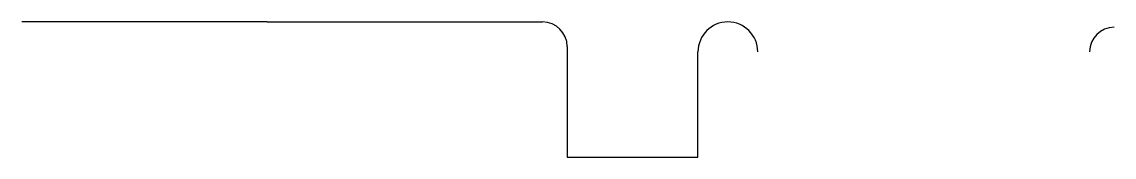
# Model space of a CAD drawing. Header units: millimetres. Extents: x 64.7 to 131.5, y 53.9 to 62.2.
import ezdxf

# ---------------------------------------------------------------- set-up
doc = ezdxf.new("R2010")
doc.units = ezdxf.units.MM
doc.layers.get('0').update_dxf_attribs({"linetype": 'CONTINUOUS'})

msp = doc.modelspace()

# ---------------------------------------------------------------- linework, layer by layer
for p, q in [((79.675, 62.175), (64.675, 62.175)), ((79.675, 62.175), (96.525, 62.175)), ((98.025, 60.675), (98.025, 53.925)), ((106.025, 53.925), (106.025, 60.35)), ((98.025, 53.925), (106.025, 53.925))]:
    msp.add_line(p, q)
for centre, radius, start, end in [((96.525, 60.675), 1.5, 0, 90), ((107.85, 60.35), 1.825, 0, 180), ((131.475, 60.35), 1.5, 90, 180)]:
    msp.add_arc(centre, radius, start, end)

doc.saveas('drawing.dxf')
